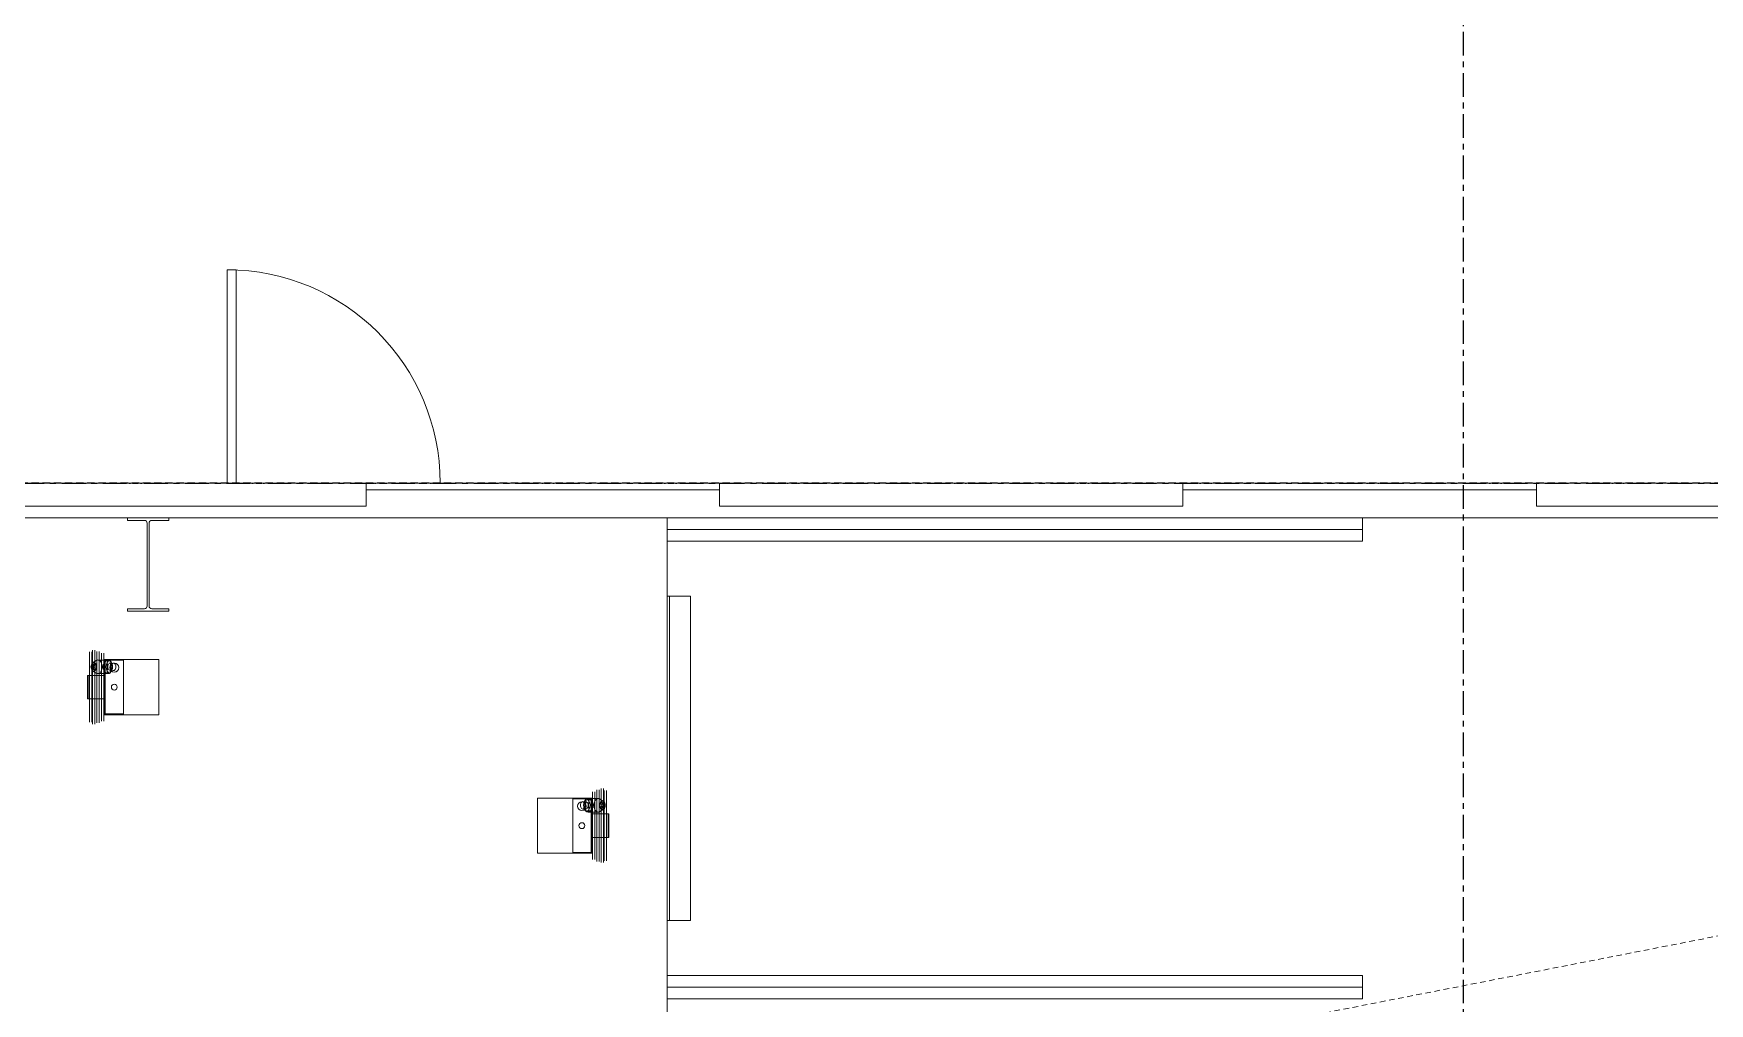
# Model space of a CAD drawing. Header units: millimetres. Extents: x -677815 to 406757, y -145898 to 39000.
# Drawn here: x 136735 to 143967, y 17755 to 21940 of the extents above; entities that cross this region are included whole.
import ezdxf

# ---------------------------------------------------------------- set-up
doc = ezdxf.new("R2010")
doc.units = ezdxf.units.MM
doc.header["$LTSCALE"] = 8
for name, pattern in [('Xref building Toll$0$_SBA Dash - Loose', [5, 3, -2]), ('Xref building Toll$0$_SBA Dash Dot - Loose', [6, 4, -1, 0, -1]), ('Xref building Toll$0$Grid Line', [22.225, 12.7, -3.175, 3.175, -3.175])]:
    doc.linetypes.add(name, pattern=pattern)
for name, color, linetype, lineweight in [('Xref building Toll$0$A-DETL', 8, 'Continuous', 9), ('Xref building Toll$0$A-DOOR', 8, 'Continuous', 9), ('Xref building Toll$0$A-GLAZ', 8, 'Continuous', 9), ('Xref building Toll$0$A-WALL', 8, 'Continuous', 9), ('Xref building Toll$0$C-PRKG', 8, 'Continuous', 9), ('Xref building Toll$0$E-ELEC-EQPM', 8, 'Continuous', 9), ('Xref building Toll$0$S-COLS', 8, 'Continuous', 9)]:
    doc.layers.add(name, color=color, linetype=linetype, lineweight=lineweight)
doc.layers.add('Xref building Toll$0$S-GRID', color=8, linetype='Continuous')

# ---------------------------------------------------------------- blocks, each defined once
blk = doc.blocks.new('Xref building Toll$0$Toll Grids')
at = {"layer": 'Xref building Toll$0$S-GRID', "linetype": 'Xref building Toll$0$Grid Line'}
for p, q in [((142905, -125373.3), (142905, 36031.5)), ((107519.9, 20000), (163674.6, 20000))]:
    blk.add_line(p, q, dxfattribs=at)
blk = doc.blocks.new('Xref building Toll$0$_SBAMHE2-3000X1975 Parking 90_1 - MHE2-1684271-MASTER GROUND FLOOR')
at = {"layer": 'Xref building Toll$0$C-PRKG'}
for p, q in [((15787.5, 0), (17762.5, 0)), ((17812.5, 0), (17712.5, 0)), ((17712.5, 0), (17712.5, -3000)), ((17712.5, -3000), (17712.5, 0)), ((17712.5, 0), (17812.5, 0)), ((17712.5, 0), (17712.5, 0)), ((17812.5, 0), (17712.5, 0)), ((17712.5, 0), (17712.5, -3000)), ((17712.5, -3000), (17712.5, 0)), ((17712.5, 0), (17812.5, 0)), ((17712.5, 0), (17712.5, 0)), ((17762.5, 0), (19737.5, 0)), ((17762.5, 0), (17762.5, -3000)), ((17762.5, 0), (17762.5, -3000)), ((17812.5, -3000), (17812.5, 0)), ((17812.5, 0), (17812.5, -3000)), ((17812.5, 0), (17812.5, 0)), ((17812.5, -3000), (17812.5, 0)), ((17812.5, 0), (17812.5, -3000)), ((17812.5, 0), (17812.5, 0)), ((18050, -4.5), (18050, 0)), ((18050, 0), (18050, 0)), ((18050, 0), (18050, -100)), ((19450, 0), (18050, 0)), ((19450, 0), (18050, 0)), ((19787.5, 0), (19687.5, 0)), ((19687.5, 0), (19687.5, -3000)), ((19687.5, -3000), (19687.5, 0)), ((19687.5, 0), (19787.5, 0)), ((19687.5, 0), (19687.5, 0)), ((19737.5, 0), (19737.5, -3000)), ((19787.5, -3000), (19787.5, 0)), ((19787.5, 0), (19787.5, -3000)), ((19787.5, 0), (19787.5, 0)), ((18050, -9.5), (18050, -4.5)), ((19450, -9.5), (18050, -9.5)), ((18050, -9.5), (19450, -9.5)), ((18050, -17.5), (18050, -9.5)), ((18050, -9.5), (18050, -9.5)), ((18050, -95), (18050, -17.5)), ((19450, -100), (19450, 0)), ((19450, 0), (19450, 0)), ((19450, 0), (19450, -4.5)), ((19450, -4.5), (19450, -9.5)), ((19450, -9.5), (19450, -9.5)), ((19450, -9.5), (19450, -17.5)), ((19450, -17.5), (19450, -95)), ((18050, -95), (18050, -100)), ((18050, -100), (19450, -100)), ((18050, -100), (18050, -100)), ((18050, -100), (19450, -100)), ((19450, -100), (19450, -95)), ((19450, -100), (19450, -100)), ((17712.5, -3000), (17812.5, -3000)), ((17812.5, -3000), (17712.5, -3000)), ((17712.5, -3000), (17712.5, -3000)), ((17712.5, -3000), (17812.5, -3000)), ((17812.5, -3000), (17712.5, -3000)), ((17712.5, -3000), (17712.5, -3000)), ((17812.5, -3000), (17812.5, -3000)), ((17812.5, -3000), (17812.5, -3000)), ((19687.5, -3000), (19787.5, -3000)), ((19787.5, -3000), (19687.5, -3000)), ((19687.5, -3000), (19687.5, -3000)), ((19787.5, -3000), (19787.5, -3000))]:
    blk.add_line(p, q, dxfattribs=at)
blk = doc.blocks.new('Xref building Toll$0$CST_ Charging Station - Forklift - Standard-1609571-MASTER GROUND FLOOR')
at = {"layer": 'Xref building Toll$0$E-ELEC-EQPM'}
for p, q in [((-84, -45.5), (-84, -121.7)), ((-84, -48.6), (-84, -45.5)), ((-84, -45.5), (-84, -45.5)), ((-84, -45.5), (17.6, -45.5)), ((17.6, -45.5), (-84, -45.5)), ((-84, -121.7), (-84, -48.6)), ((-84, -48.6), (-84, -48.6)), ((17.6, -48.6), (-84, -48.6)), ((17.6, -48.6), (-84, -48.6)), ((17.6, -45.5), (17.6, -45.5)), ((17.6, -45.5), (17.6, -48.6)), ((17.6, -121.7), (17.6, -45.5)), ((17.6, -48.6), (17.6, -48.6)), ((17.6, -48.6), (17.6, -121.7)), ((37.3, -68.1), (27.5, -83)), ((81.5, -83), (71.6, -68.1)), ((-152.3, -118.5), (85.9, -118.5)), ((-152.3, -353.4), (-152.3, -118.5)), ((-152.3, -118.5), (85.9, -118.5)), ((85.9, -118.5), (-152.3, -118.5)), ((-152.3, -118.5), (-152.3, -118.5)), ((-152.3, -201), (-152.3, -118.5)), ((-152.3, -118.5), (-152.3, -201)), ((82.7, -121.7), (-149.1, -121.7)), ((-149.1, -121.7), (-149.1, -121.7)), ((-149.1, -121.7), (82.7, -121.7)), ((-149.1, -121.7), (-149.1, -201)), ((-149.1, -121.7), (-149.1, -201)), ((28.6, -120.1), (-92, -120.1)), ((-92, -120.1), (-92, -120.1)), ((-92, -120.1), (28.6, -120.1)), ((-92, -120.1), (-92, -121.7)), ((-92, -120.1), (-92, -121.7)), ((28.6, -121.7), (-92, -121.7)), ((-92, -121.7), (-92, -121.7)), ((-92, -121.7), (28.6, -121.7)), ((-84, -121.7), (-84, -121.7)), ((17.6, -121.7), (-84, -121.7)), ((17.6, -121.7), (-84, -121.7)), ((17.6, -121.7), (17.6, -121.7)), ((25.1, -90.4), (25.1, -134.9)), ((54.5, -132.4), (27.3, -130.6)), ((27.3, -130.6), (27.3, -143.3)), ((27.3, -143.3), (54.5, -145.1)), ((28.6, -120.1), (28.6, -120.1)), ((28.6, -121.7), (28.6, -120.1)), ((28.6, -120.1), (28.6, -121.7)), ((28.6, -121.7), (28.6, -121.7)), ((40, -142.4), (38.3, -156.9)), ((81.6, -130.6), (54.5, -132.4)), ((54.5, -145.1), (81.6, -143.3)), ((70.6, -156.9), (69, -142.4)), ((81.6, -143.3), (81.6, -130.6)), ((82.7, -121.7), (82.7, -121.7)), ((82.7, -201), (82.7, -121.7)), ((82.7, -121.7), (82.7, -201)), ((83.8, -134.9), (83.8, -90.4)), ((85.9, -118.5), (85.9, -353.4)), ((85.9, -118.5), (85.9, -118.5)), ((85.9, -118.5), (85.9, -201)), ((85.9, -118.5), (85.9, -201)), ((-152.3, -201), (-152.3, -201)), ((-152.3, -201), (85.9, -201)), ((85.9, -201), (-152.3, -201)), ((82.7, -201), (-149.1, -201)), ((-149.1, -201), (-149.1, -201)), ((-149.1, -201), (82.7, -201)), ((82.7, -201), (82.7, -201)), ((85.9, -201), (85.9, -201)), ((85.9, -353.4), (-152.3, -353.4))]:
    blk.add_line(p, q, dxfattribs=at)
at = {"layer": 'Xref building Toll$0$E-ELEC-EQPM', "flags": 128}
for points in [[(-192.9, -67.6), (-156.3, -67.6), (-63.2, -67.6), (-33.2, -67.6)], [(-33.2, -67.6), (-134.9, -67.6), (-190, -67.6), (-192.9, -67.6)], [(-185, -54.9), (-148.4, -54.9), (-56.4, -54.9), (-33.2, -54.9)], [(-33.2, -54.9), (-132, -54.9), (-183.2, -54.9), (-185, -54.9)], [(-185, -65.2), (-148.4, -65.2), (-56.4, -65.2), (-33.2, -65.2)], [(-33.2, -65.2), (-132, -65.2), (-183.2, -65.2), (-185, -65.2)], [(118.5, -54.9), (82, -54.9), (-10, -54.9), (-33.2, -54.9)], [(-33.2, -54.9), (65.6, -54.9), (116.8, -54.9), (118.5, -54.9)], [(118.5, -65.2), (82, -65.2), (-10, -65.2), (-33.2, -65.2)], [(-33.2, -65.2), (65.6, -65.2), (116.8, -65.2), (118.5, -65.2)], [(126.5, -67.6), (89.9, -67.6), (-3.2, -67.6), (-33.2, -67.6)], [(-33.2, -67.6), (68.5, -67.6), (123.6, -67.6), (126.5, -67.6)], [(-192.9, -77.9), (-156.3, -77.9), (-63.2, -77.9), (-33.2, -77.9)], [(-33.2, -77.9), (-134.9, -77.9), (-190, -77.9), (-192.9, -77.9)], [(-187.3, -86.7), (-150.8, -86.7), (-58.5, -86.7), (-33.2, -86.7)], [(-33.2, -86.7), (-132.9, -86.7), (-185.3, -86.7), (-187.3, -86.7)], [(-187.3, -96.9), (-150.8, -96.9), (-58.5, -96.9), (-33.2, -96.9)], [(-33.2, -96.9), (-132.9, -96.9), (-185.3, -96.9), (-187.3, -96.9)], [(-179.4, -105.7), (-142.9, -105.7), (-51.7, -105.7), (-33.2, -105.7)], [(-33.2, -105.7), (-129.8, -105.7), (-178.2, -105.7), (-179.4, -105.7)], [(-179.4, -116), (-142.9, -116), (-51.7, -116), (-33.2, -116)], [(-33.2, -116), (-129.8, -116), (-178.2, -116), (-179.4, -116)], [(126.5, -77.9), (89.9, -77.9), (-3.2, -77.9), (-33.2, -77.9)], [(-33.2, -77.9), (68.5, -77.9), (123.6, -77.9), (126.5, -77.9)], [(120.9, -86.7), (84.4, -86.7), (-8, -86.7), (-33.2, -86.7)], [(-33.2, -86.7), (66.5, -86.7), (118.8, -86.7), (120.9, -86.7)], [(120.9, -96.9), (84.4, -96.9), (-8, -96.9), (-33.2, -96.9)], [(-33.2, -96.9), (66.5, -96.9), (118.8, -96.9), (120.9, -96.9)], [(113, -105.7), (76.5, -105.7), (-14.7, -105.7), (-33.2, -105.7)], [(-33.2, -105.7), (63.4, -105.7), (111.8, -105.7), (113, -105.7)], [(113, -116), (76.5, -116), (-14.7, -116), (-33.2, -116)], [(-33.2, -116), (63.4, -116), (111.8, -116), (113, -116)]]:
    blk.add_lwpolyline(points, dxfattribs=at)
at = {"layer": 'Xref building Toll$0$E-ELEC-EQPM'}
for centre, radius, start, end in [((54.5, -72.8), 12, 90, 270), ((54.5, -72.8), 12, 90, 270), ((54.5, -72.8), 6.44, 90, 270), ((54.5, -72.8), 5.14, 90, 270), ((54.5, -72.8), 5.14, 90, 270), ((54.5, -72.8), 12, 270, 90), ((54.5, -72.8), 12, 270, 90), ((54.5, -72.8), 6.44, 270, 90), ((54.5, -72.8), 5.14, 270, 90), ((54.5, -72.8), 5.14, 270, 90), ((50.9, -161.4), 19.1, 0, 180), ((50.9, -161.4), 19, 0, 180), ((-33.2, -161.4), 12.7, 0, 180), ((-33.2, -161.4), 12.7, 0, 180), ((-33.2, -161.4), 12.7, 180, 360), ((-33.2, -161.4), 12.7, 180, 0), ((50.9, -161.4), 19.1, 180, 360), ((50.9, -161.4), 19, 180, 0)]:
    blk.add_arc(centre, radius, start, end, dxfattribs=at)
for centre, major_axis, start_param, end_param in [((54.5, -90.4), (-29.4, 0), 4.712389, 7.853982), ((54.5, -72.8), (-18.6, 0), 4.712389, 7.853982), ((54.5, -72.8), (-18.6, 0), 1.570796, 4.712389), ((54.5, -90.4), (-29.4, 0), 1.570796, 4.712389), ((54.5, -134.9), (-29.4, 0), 4.712389, 7.853982), ((54.5, -130.6), (-27.2, 0), 3.141593, 6.283185), ((54.5, -143.3), (-27.2, 0), 3.141593, 6.283185), ((54.5, -143.1), (-14.5, 0), 4.712389, 7.853982), ((54.5, -134.9), (-29.4, 0), 1.570796, 4.712389), ((54.5, -143.1), (-14.5, 0), 1.570796, 4.712389), ((54.5, -157.6), (-16.2, 0), 4.712389, 7.853982), ((54.5, -157.6), (-16.2, 0), 1.570796, 4.712389)]:
    blk.add_ellipse(centre, major_axis=major_axis, ratio=0.642788, start_param=start_param, end_param=end_param, dxfattribs=at)
blk = doc.blocks.new('Xref building Toll$0$CST_ Charging Station - Forklift - Standard-1400537-MASTER GROUND FLOOR')
at = {"layer": 'Xref building Toll$0$E-ELEC-EQPM'}
for p, q in [((85.9, 353.4), (-152.3, 353.4)), ((-152.3, 353.4), (-152.3, 118.5)), ((85.9, 118.5), (85.9, 353.4)), ((-152.3, 201), (85.9, 201)), ((85.9, 201), (-152.3, 201)), ((-152.3, 201), (-152.3, 201)), ((-152.3, 118.5), (-152.3, 201)), ((-152.3, 201), (-152.3, 118.5)), ((82.7, 201), (-149.1, 201)), ((-149.1, 201), (-149.1, 201)), ((-149.1, 201), (82.7, 201)), ((-149.1, 201), (-149.1, 121.7)), ((-149.1, 201), (-149.1, 121.7)), ((54.5, 145.1), (27.3, 143.3)), ((38.3, 156.9), (40, 142.4)), ((81.6, 143.3), (54.5, 145.1)), ((69, 142.4), (70.6, 156.9)), ((82.7, 201), (82.7, 201)), ((82.7, 121.7), (82.7, 201)), ((82.7, 201), (82.7, 121.7)), ((85.9, 201), (85.9, 201)), ((85.9, 201), (85.9, 118.5)), ((85.9, 201), (85.9, 118.5)), ((-152.3, 118.5), (85.9, 118.5)), ((-152.3, 118.5), (-152.3, 118.5)), ((-152.3, 118.5), (85.9, 118.5)), ((85.9, 118.5), (-152.3, 118.5)), ((82.7, 121.7), (-149.1, 121.7)), ((-149.1, 121.7), (-149.1, 121.7)), ((-149.1, 121.7), (82.7, 121.7)), ((28.6, 121.7), (-92, 121.7)), ((-92, 121.7), (-92, 121.7)), ((-92, 121.7), (28.6, 121.7)), ((-92, 121.7), (-92, 120.1)), ((-92, 121.7), (-92, 120.1)), ((28.6, 120.1), (-92, 120.1)), ((-92, 120.1), (-92, 120.1)), ((-92, 120.1), (28.6, 120.1)), ((-84, 48.6), (-84, 121.7)), ((-84, 121.7), (-84, 121.7)), ((-84, 121.7), (-84, 45.5)), ((-84, 121.7), (17.6, 121.7)), ((-84, 121.7), (17.6, 121.7)), ((17.6, 45.5), (17.6, 121.7)), ((17.6, 121.7), (17.6, 121.7)), ((17.6, 121.7), (17.6, 48.6)), ((25.1, 134.9), (25.1, 90.4)), ((27.3, 143.3), (27.3, 130.6)), ((27.3, 130.6), (54.5, 132.4)), ((27.5, 83), (37.3, 68.1)), ((28.6, 121.7), (28.6, 121.7)), ((28.6, 120.1), (28.6, 121.7)), ((28.6, 121.7), (28.6, 120.1)), ((28.6, 120.1), (28.6, 120.1)), ((54.5, 132.4), (81.6, 130.6)), ((71.6, 68.1), (81.5, 83)), ((81.6, 130.6), (81.6, 143.3)), ((82.7, 121.7), (82.7, 121.7)), ((83.8, 90.4), (83.8, 134.9)), ((85.9, 118.5), (85.9, 118.5)), ((-84, 45.5), (-84, 48.6)), ((-84, 48.6), (-84, 48.6)), ((-84, 48.6), (17.6, 48.6)), ((-84, 48.6), (17.6, 48.6)), ((-84, 45.5), (-84, 45.5)), ((17.6, 45.5), (-84, 45.5)), ((-84, 45.5), (17.6, 45.5)), ((17.6, 48.6), (17.6, 48.6)), ((17.6, 48.6), (17.6, 45.5)), ((17.6, 45.5), (17.6, 45.5))]:
    blk.add_line(p, q, dxfattribs=at)
at = {"layer": 'Xref building Toll$0$E-ELEC-EQPM', "flags": 128}
for points in [[(-192.9, 77.9), (-156.3, 77.9), (-63.2, 77.9), (-33.2, 77.9)], [(-33.2, 77.9), (-134.9, 77.9), (-190, 77.9), (-192.9, 77.9)], [(-187.3, 96.9), (-150.8, 96.9), (-58.5, 96.9), (-33.2, 96.9)], [(-33.2, 96.9), (-132.9, 96.9), (-185.3, 96.9), (-187.3, 96.9)], [(-187.3, 86.7), (-150.8, 86.7), (-58.5, 86.7), (-33.2, 86.7)], [(-33.2, 86.7), (-132.9, 86.7), (-185.3, 86.7), (-187.3, 86.7)], [(-179.4, 116), (-142.9, 116), (-51.7, 116), (-33.2, 116)], [(-33.2, 116), (-129.8, 116), (-178.2, 116), (-179.4, 116)], [(-179.4, 105.7), (-142.9, 105.7), (-51.7, 105.7), (-33.2, 105.7)], [(-33.2, 105.7), (-129.8, 105.7), (-178.2, 105.7), (-179.4, 105.7)], [(113, 116), (76.5, 116), (-14.7, 116), (-33.2, 116)], [(-33.2, 116), (63.4, 116), (111.8, 116), (113, 116)], [(113, 105.7), (76.5, 105.7), (-14.7, 105.7), (-33.2, 105.7)], [(-33.2, 105.7), (63.4, 105.7), (111.8, 105.7), (113, 105.7)], [(120.9, 96.9), (84.4, 96.9), (-8, 96.9), (-33.2, 96.9)], [(-33.2, 96.9), (66.5, 96.9), (118.8, 96.9), (120.9, 96.9)], [(120.9, 86.7), (84.4, 86.7), (-8, 86.7), (-33.2, 86.7)], [(-33.2, 86.7), (66.5, 86.7), (118.8, 86.7), (120.9, 86.7)], [(126.5, 77.9), (89.9, 77.9), (-3.2, 77.9), (-33.2, 77.9)], [(-33.2, 77.9), (68.5, 77.9), (123.6, 77.9), (126.5, 77.9)], [(-192.9, 67.6), (-156.3, 67.6), (-63.2, 67.6), (-33.2, 67.6)], [(-33.2, 67.6), (-134.9, 67.6), (-190, 67.6), (-192.9, 67.6)], [(-185, 65.2), (-148.4, 65.2), (-56.4, 65.2), (-33.2, 65.2)], [(-33.2, 65.2), (-132, 65.2), (-183.2, 65.2), (-185, 65.2)], [(-185, 54.9), (-148.4, 54.9), (-56.4, 54.9), (-33.2, 54.9)], [(-33.2, 54.9), (-132, 54.9), (-183.2, 54.9), (-185, 54.9)], [(126.5, 67.6), (89.9, 67.6), (-3.2, 67.6), (-33.2, 67.6)], [(-33.2, 67.6), (68.5, 67.6), (123.6, 67.6), (126.5, 67.6)], [(118.5, 65.2), (82, 65.2), (-10, 65.2), (-33.2, 65.2)], [(-33.2, 65.2), (65.6, 65.2), (116.8, 65.2), (118.5, 65.2)], [(118.5, 54.9), (82, 54.9), (-10, 54.9), (-33.2, 54.9)], [(-33.2, 54.9), (65.6, 54.9), (116.8, 54.9), (118.5, 54.9)]]:
    blk.add_lwpolyline(points, dxfattribs=at)
at = {"layer": 'Xref building Toll$0$E-ELEC-EQPM'}
for centre, radius, start, end in [((-33.2, 161.4), 12.7, 360, 180), ((-33.2, 161.4), 12.7, 0, 180), ((-33.2, 161.4), 12.7, 180, 360), ((-33.2, 161.4), 12.7, 180, 360), ((50.9, 161.4), 19.1, 360, 180), ((50.9, 161.4), 19, 0, 180), ((50.9, 161.4), 19.1, 180, 360), ((50.9, 161.4), 19, 180, 360), ((54.5, 72.8), 12, 90, 270), ((54.5, 72.8), 12, 90, 270), ((54.5, 72.8), 6.44, 90, 270), ((54.5, 72.8), 5.14, 90, 270), ((54.5, 72.8), 5.14, 90, 270), ((54.5, 72.8), 12, 270, 90), ((54.5, 72.8), 12, 270, 90), ((54.5, 72.8), 6.44, 270, 90), ((54.5, 72.8), 5.14, 270, 90), ((54.5, 72.8), 5.14, 270, 90)]:
    blk.add_arc(centre, radius, start, end, dxfattribs=at)
for centre, major_axis, start_param, end_param in [((54.5, 134.9), (29.4, 0), 1.570796, 4.712389), ((54.5, 157.6), (16.2, 0), 1.570796, 4.712389), ((54.5, 143.1), (14.5, 0), 1.570796, 4.712389), ((54.5, 157.6), (16.2, 0), 4.712389, 7.853982), ((54.5, 134.9), (29.4, 0), 4.712389, 7.853982), ((54.5, 143.1), (14.5, 0), 4.712389, 7.853982), ((54.5, 90.4), (29.4, 0), 1.570796, 4.712389), ((54.5, 143.3), (27.2, 0), 3.141593, 6.283185), ((54.5, 130.6), (27.2, 0), 3.141593, 6.283185), ((54.5, 72.8), (18.6, 0), 1.570796, 4.712389), ((54.5, 90.4), (29.4, 0), 4.712389, 7.853982), ((54.5, 72.8), (18.6, 0), 4.712389, 7.853982)]:
    blk.add_ellipse(centre, major_axis=major_axis, ratio=0.642788, start_param=start_param, end_param=end_param, dxfattribs=at)
blk = doc.blocks.new('Xref building Toll$0$_SBA 1SWING SPDoor 01a - 920W x 2040H WD-V286-MASTER GROUND FLOOR')
at = {"layer": 'Xref building Toll$0$A-DOOR'}
for p, q in [((420, -75), (420, -995)), ((460, -995), (460, -75)), ((460, -995), (420, -995))]:
    blk.add_line(p, q, dxfattribs=at)
blk.add_arc((460, -75), 920, 180, 270, dxfattribs=at)
blk = doc.blocks.new('Xref building Toll$0$Louvre_WPL100 - Louvre_WPL100 3-V287-MASTER GROUND FLOOR')
at = {"layer": 'Xref building Toll$0$A-GLAZ'}
for p, q in [((-375, 14.5), (1625, 14.5)), ((-375, -85.5), (-375, 14.5)), ((1625, 14.5), (1625, -85.5)), ((1625, -85.5), (-375, -85.5))]:
    blk.add_line(p, q, dxfattribs=at)
blk = doc.blocks.new('Xref building Toll$0$Louvre_WPL100 - Louvre_WPL100 3-1689211-MASTER GROUND FLOOR')
at = {"layer": 'Xref building Toll$0$A-GLAZ'}
for p, q in [((-375, 85.5), (1625, 85.5)), ((-375, -14.5), (-375, 85.5)), ((1625, 85.5), (1625, -14.5)), ((1625, -14.5), (-375, -14.5))]:
    blk.add_line(p, q, dxfattribs=at)
blk = doc.blocks.new('Xref building Toll$0$UB-Universal Beam-Column - C1_5_410-2160400-MASTER GROUND FLOOR')
at = {"layer": 'Xref building Toll$0$S-COLS', "lineweight": 18}
for p, q in [((-89, 201.5), (89, 201.5)), ((-89, 190.5), (-89, 201.5)), ((-15.65, 190.5), (-89, 190.5)), ((-4.25, -179.1), (-4.25, 179.1)), ((4.25, 179.1), (4.25, -179.1)), ((89, 190.5), (15.65, 190.5)), ((89, 201.5), (89, 190.5)), ((-89, -190.5), (-15.65, -190.5)), ((-89, -201.5), (-89, -190.5)), ((89, -201.5), (-89, -201.5)), ((15.65, -190.5), (89, -190.5)), ((89, -190.5), (89, -201.5))]:
    blk.add_line(p, q, dxfattribs=at)
at = {"layer": 'Xref building Toll$0$S-COLS'}
for p, q in [((-89, 201.5), (-89, 201.5)), ((-89, 190.5), (-89, 190.5)), ((89, 201.5), (89, 201.5)), ((89, 190.5), (89, 190.5)), ((-89, -190.5), (-89, -190.5)), ((-89, -201.5), (-89, -201.5)), ((89, -190.5), (89, -190.5)), ((89, -201.5), (89, -201.5))]:
    blk.add_line(p, q, dxfattribs=at)
at = {"layer": 'Xref building Toll$0$S-COLS', "lineweight": 18}
for centre, start, end in [((-15.65, 179.1), 360, 90), ((15.65, 179.1), 90, 180), ((-15.65, -179.1), 270, 360), ((15.65, -179.1), 180, 270)]:
    blk.add_arc(centre, 11.4, start, end, dxfattribs=at)
blk = doc.blocks.new('Xref building Toll$0$building block 28092016')
at = {"layer": 'Xref building Toll$0$A-DETL', "linetype": 'Xref building Toll$0$_SBA Dash - Loose'}
for p, q in [((774298.6, -651499.5), (876541.6, -651499.5)), ((876541.6, -651499.5), (774298.6, -671499.5))]:
    blk.add_line(p, q, dxfattribs=at)
at = {"layer": 'Xref building Toll$0$A-WALL', "lineweight": 18}
for p, q in [((862244.6, -651499.5), (860719.6, -651499.5)), ((860719.6, -651528.5), (862244.6, -651528.5)), ((865769.6, -651499.5), (864244.6, -651499.5)), ((864244.6, -651528.5), (865769.6, -651528.5))]:
    blk.add_line(p, q, dxfattribs=at)
at = {"layer": 'Xref building Toll$0$A-WALL'}
for p, q in [((859690.2, -651649.5), (852733.6, -651649.5)), ((867556.1, -651649.5), (859868.2, -651649.5))]:
    blk.add_line(p, q, dxfattribs=at)
at = {"layer": 'Xref building Toll$0$S-GRID', "linetype": 'Xref building Toll$0$_SBA Dash Dot - Loose'}
blk.add_line((879413.6, -651499.5), (830295.8, -651499.5), dxfattribs=at)
at = {"layer": 'Xref building Toll$0$A-DOOR', "rotation": 180}
blk.add_blockref('Xref building Toll$0$_SBA 1SWING SPDoor 01a - 920W x 2040H WD-V286-MASTER GROUND FLOOR', (860579.6, -651574.5), dxfattribs=at)
at = {"layer": 'Xref building Toll$0$A-GLAZ', "rotation": 180}
for p in [(860344.6, -651514), (863869.6, -651514)]:
    blk.add_blockref('Xref building Toll$0$Louvre_WPL100 - Louvre_WPL100 3-1689211-MASTER GROUND FLOOR', p, dxfattribs=at)
at = {"layer": 'Xref building Toll$0$A-GLAZ'}
blk.add_blockref('Xref building Toll$0$Louvre_WPL100 - Louvre_WPL100 3-V287-MASTER GROUND FLOOR', (866144.6, -651514), dxfattribs=at)
at = {"layer": 'Xref building Toll$0$C-PRKG', "rotation": 90}
blk.add_blockref('Xref building Toll$0$_SBAMHE2-3000X1975 Parking 90_1 - MHE2-1684271-MASTER GROUND FLOOR', (862019.6, -671437), dxfattribs=at)
at = {"layer": 'Xref building Toll$0$E-ELEC-EQPM', "rotation": 90}
for name, p in [('Xref building Toll$0$CST_ Charging Station - Forklift - Standard-1609571-MASTER GROUND FLOOR', (859471.7, -652346.6)), ('Xref building Toll$0$CST_ Charging Station - Forklift - Standard-1400537-MASTER GROUND FLOOR', (861812.3, -652944.2))]:
    blk.add_blockref(name, p, dxfattribs=at)
at = {"layer": 'Xref building Toll$0$S-COLS', "rotation": 180}
blk.add_blockref('Xref building Toll$0$UB-Universal Beam-Column - C1_5_410-2160400-MASTER GROUND FLOOR', (859779.2, -651851), dxfattribs=at)
blk = doc.blocks.new('Xref building Toll')
for name, p in [('Xref building Toll$0$Toll Grids', (0, 0)), ('Xref building Toll$0$building block 28092016', (-722549.6, 671499.5))]:
    blk.add_blockref(name, p)

msp = doc.modelspace()

# ---------------------------------------------------------------- block references
msp.add_blockref('Xref building Toll', (0, 0))

doc.saveas('drawing.dxf')
